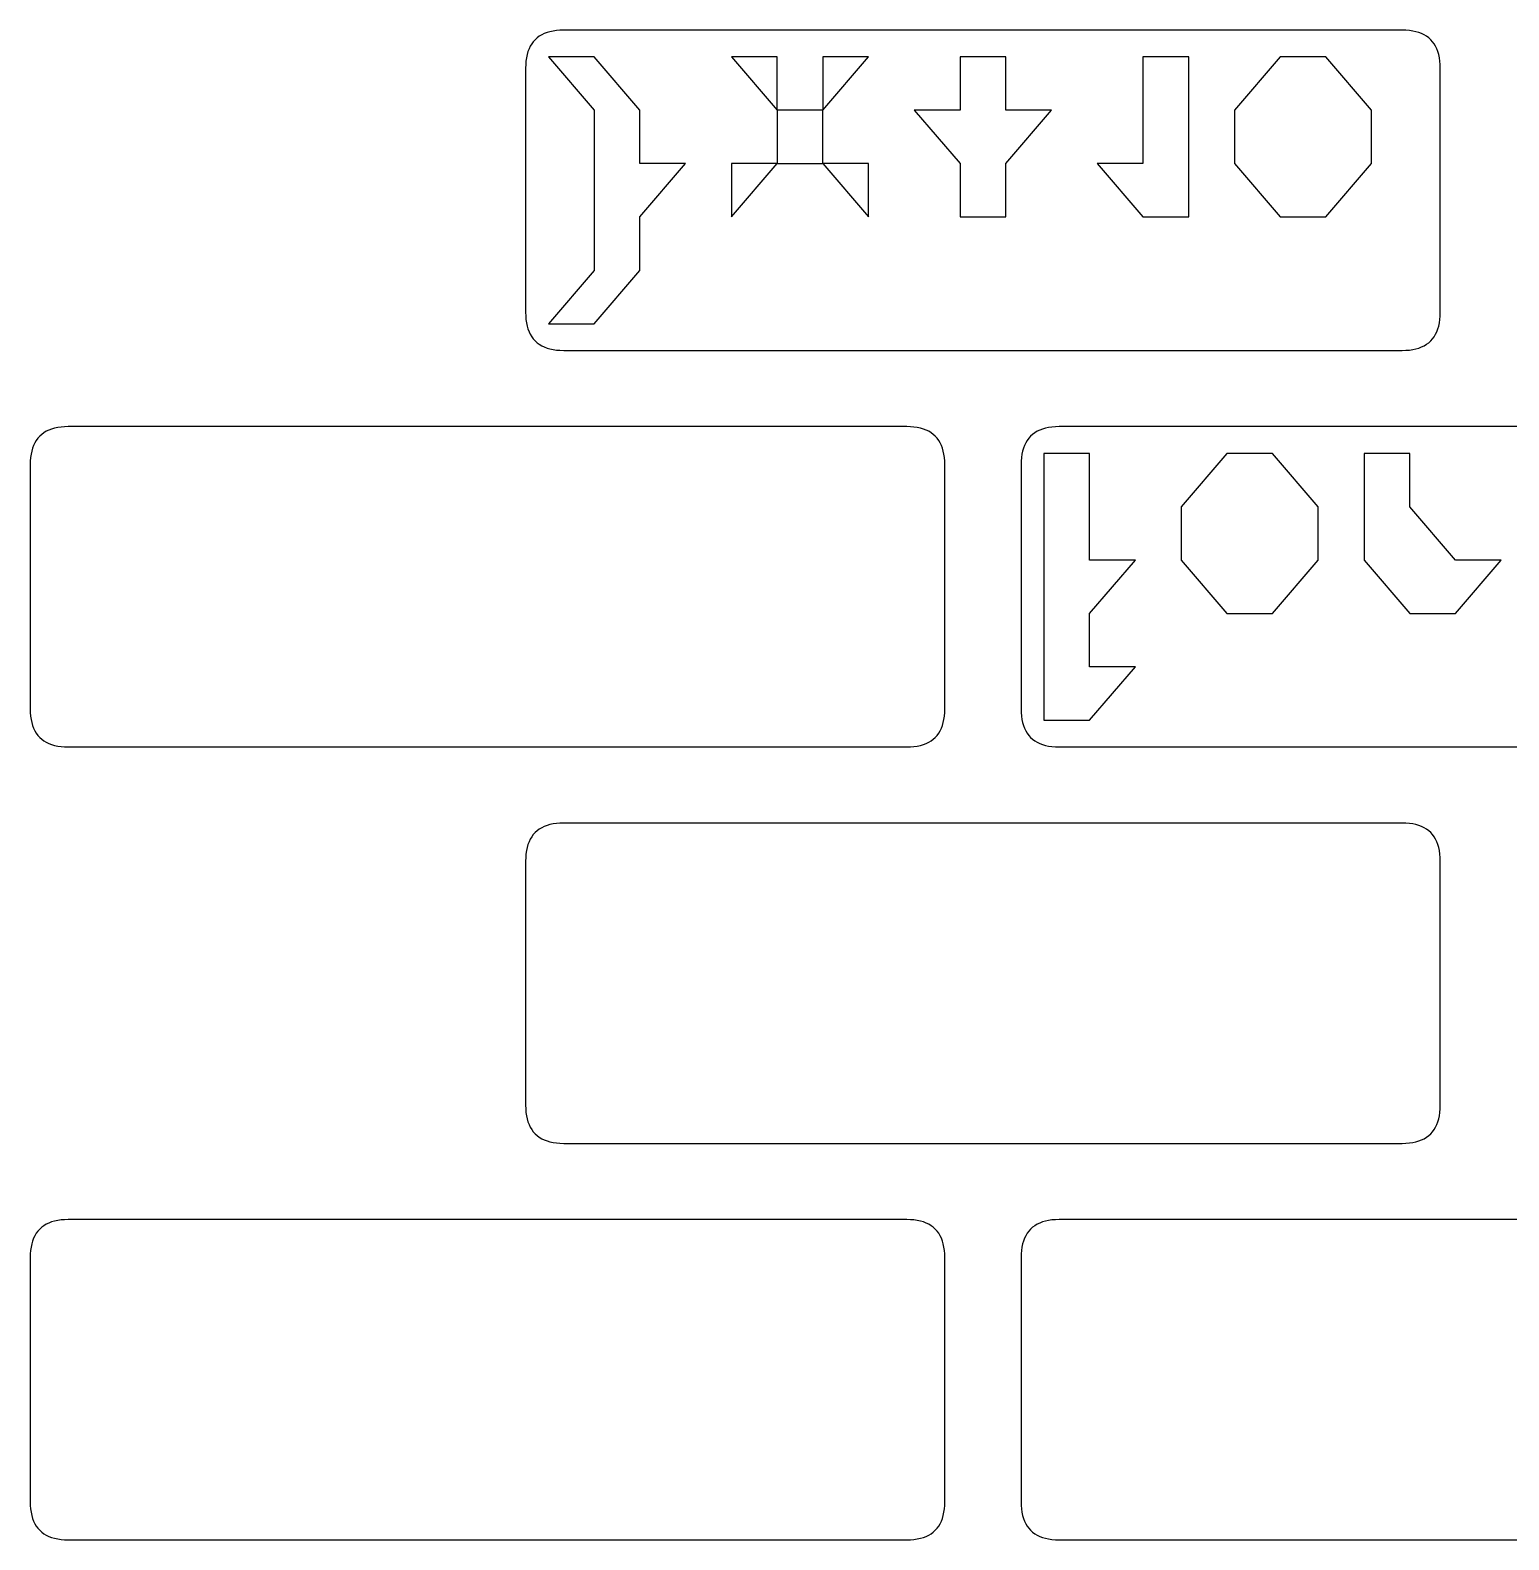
# Model space of a CAD drawing. Header units: metres. Extents: x 10 to 780, y 10 to 780.
# Drawn here: x 10 to 204, y 10 to 208 of the extents above; entities that cross this region are included whole.
import ezdxf

# ---------------------------------------------------------------- set-up
doc = ezdxf.new("R2010")
doc.units = ezdxf.units.M

msp = doc.modelspace()

# ---------------------------------------------------------------- linework, layer by layer
for p, q in [((79.049995, 207.95), (78.612495, 207.8875)), ((79.049995, 207.95), (78.612495, 207.8875)), ((79.5125, 207.9875), (79.049995, 207.95)), ((79.5125, 207.9875), (79.049995, 207.95)), ((80, 208), (79.5125, 207.9875)), ((80, 208), (79.5125, 207.9875)), ((190.00003, 208.00012), (80, 208)), ((190.00003, 208.00012), (80, 208)), ((190.48753, 207.98761), (190.00003, 208.00012)), ((190.48753, 207.98761), (190.00003, 208.00012)), ((190.95003, 207.9501), (190.48753, 207.98761)), ((190.95003, 207.9501), (190.48753, 207.98761)), ((191.38753, 207.88759), (190.95003, 207.9501)), ((191.38753, 207.88759), (190.95003, 207.9501)), ((75.8, 206.20001), (75.6125, 205.88751)), ((75.8, 206.20001), (75.6125, 205.88751)), ((76.012505, 206.4875), (75.8, 206.20001)), ((76.012505, 206.4875), (75.8, 206.20001)), ((76.25, 206.75), (76.012505, 206.4875)), ((76.25, 206.75), (76.012505, 206.4875)), ((76.5125, 206.9875), (76.25, 206.75)), ((76.5125, 206.9875), (76.25, 206.75)), ((76.799995, 207.2), (76.5125, 206.9875)), ((76.799995, 207.2), (76.5125, 206.9875)), ((77.112495, 207.3875), (76.799995, 207.2)), ((77.112495, 207.3875), (76.799995, 207.2)), ((77.45, 207.55), (77.112495, 207.3875)), ((77.45, 207.55), (77.112495, 207.3875)), ((77.8125, 207.6875), (77.45, 207.55)), ((77.8125, 207.6875), (77.45, 207.55)), ((78.2, 207.8), (77.8125, 207.6875)), ((78.2, 207.8), (77.8125, 207.6875)), ((78.612495, 207.8875), (78.2, 207.8)), ((78.612495, 207.8875), (78.2, 207.8)), ((191.80002, 207.80008), (191.38753, 207.88759)), ((191.80002, 207.80008), (191.38753, 207.88759)), ((192.18752, 207.68758), (191.80002, 207.80008)), ((192.18752, 207.68758), (191.80002, 207.80008)), ((192.55002, 207.55006), (192.18752, 207.68758)), ((192.55002, 207.55006), (192.18752, 207.68758)), ((192.88751, 207.38756), (192.55002, 207.55006)), ((192.88751, 207.38756), (192.55002, 207.55006)), ((193.20001, 207.20006), (192.88751, 207.38756)), ((193.20001, 207.20006), (192.88751, 207.38756)), ((193.4875, 206.98755), (193.20001, 207.20006)), ((193.4875, 206.98755), (193.20001, 207.20006)), ((193.75, 206.75005), (193.4875, 206.98755)), ((193.75, 206.75005), (193.4875, 206.98755)), ((193.9875, 206.48753), (193.75, 206.75005)), ((193.9875, 206.48753), (193.75, 206.75005)), ((194.2, 206.20003), (193.9875, 206.48753)), ((194.2, 206.20003), (193.9875, 206.48753)), ((194.3875, 205.88753), (194.2, 206.20003)), ((194.3875, 205.88753), (194.2, 206.20003)), ((75.05001, 203.95003), (75.01251, 203.48753)), ((75.05001, 203.95003), (75.01251, 203.48753)), ((75.11251, 204.38753), (75.05001, 203.95003)), ((75.11251, 204.38753), (75.05001, 203.95003)), ((75.20001, 204.80002), (75.11251, 204.38753)), ((75.20001, 204.80002), (75.11251, 204.38753)), ((75.31251, 205.18752), (75.20001, 204.80002)), ((75.31251, 205.18752), (75.20001, 204.80002)), ((75.450005, 205.55002), (75.31251, 205.18752)), ((75.450005, 205.55002), (75.31251, 205.18752)), ((75.6125, 205.88751), (75.450005, 205.55002)), ((75.6125, 205.88751), (75.450005, 205.55002)), ((84, 204.5), (78, 204.5)), ((78, 204.5), (84, 197.5)), ((90, 197.5), (84, 204.5)), ((108, 204.5), (102, 204.5)), ((102, 204.5), (108, 197.5)), ((108, 197.5), (108, 204.5)), ((114, 197.5), (120, 204.5)), ((120, 204.5), (114, 204.5)), ((114, 204.5), (114, 197.5)), ((138, 204.5), (132, 204.5)), ((132, 204.5), (132, 197.5)), ((138, 197.5), (138, 204.5)), ((162, 204.5), (156, 204.5)), ((156, 204.5), (156, 190.5)), ((162, 183.5), (162, 204.5)), ((174, 204.5), (168, 197.5)), ((180, 204.5), (174, 204.5)), ((186, 197.5), (180, 204.5)), ((194.55, 205.55002), (194.3875, 205.88753)), ((194.55, 205.55002), (194.3875, 205.88753)), ((194.6875, 205.18752), (194.55, 205.55002)), ((194.6875, 205.18752), (194.55, 205.55002)), ((194.8, 204.80002), (194.6875, 205.18752)), ((194.8, 204.80002), (194.6875, 205.18752)), ((194.8875, 204.38751), (194.8, 204.80002)), ((194.8875, 204.38751), (194.8, 204.80002)), ((194.95, 203.95001), (194.8875, 204.38751)), ((194.95, 203.95001), (194.8875, 204.38751)), ((194.9875, 203.4875), (194.95, 203.95001)), ((194.9875, 203.4875), (194.95, 203.95001)), ((75.000015, 203.00005), (75, 171)), ((75.000015, 203.00005), (75, 171)), ((75.01251, 203.48753), (75.000015, 203.00005)), ((75.01251, 203.48753), (75.000015, 203.00005)), ((195, 203), (194.9875, 203.4875)), ((195, 203), (194.9875, 203.4875)), ((195.0001, 171.00006), (195, 203)), ((195.0001, 171.00006), (195, 203)), ((84, 197.5), (84, 176.5)), ((90, 190.5), (90, 197.5)), ((114, 197.5), (108, 197.5)), ((108, 197.5), (108, 190.5)), ((114, 190.5), (114, 197.5)), ((132, 197.5), (126, 197.5)), ((126, 197.5), (132, 190.5)), ((138, 190.5), (144, 197.5)), ((144, 197.5), (138, 197.5)), ((168, 197.5), (168, 190.5)), ((186, 190.5), (186, 197.5)), ((90, 183.5), (96, 190.5)), ((96, 190.5), (90, 190.5)), ((102, 183.5), (108, 190.5)), ((108, 190.5), (102, 190.5)), ((102, 190.5), (102, 183.5)), ((108, 190.5), (114, 190.5)), ((114, 190.5), (120, 183.5)), ((120, 190.5), (114, 190.5)), ((120, 183.5), (120, 190.5)), ((132, 190.5), (132, 183.5)), ((138, 183.5), (138, 190.5)), ((156, 190.5), (150, 190.5)), ((150, 190.5), (156, 183.5)), ((168, 190.5), (174, 183.5)), ((180, 183.5), (186, 190.5)), ((90, 176.5), (90, 183.5)), ((132, 183.5), (138, 183.5)), ((156, 183.5), (162, 183.5)), ((174, 183.5), (180, 183.5)), ((84, 176.5), (78, 169.5)), ((84, 169.5), (90, 176.5)), ((75, 171), (75.0125, 170.5125)), ((75, 171), (75.0125, 170.5125)), ((75.0125, 170.5125), (75.049995, 170.05)), ((75.0125, 170.5125), (75.049995, 170.05)), ((194.95009, 170.05005), (194.9876, 170.51256)), ((194.95009, 170.05005), (194.9876, 170.51256)), ((194.9876, 170.51256), (195.0001, 171.00006)), ((194.9876, 170.51256), (195.0001, 171.00006)), ((75.049995, 170.05), (75.112495, 169.6125)), ((75.049995, 170.05), (75.112495, 169.6125)), ((75.112495, 169.6125), (75.2, 169.20001)), ((75.112495, 169.6125), (75.2, 169.20001)), ((75.2, 169.20001), (75.3125, 168.81252)), ((75.2, 169.20001), (75.3125, 168.81252)), ((75.3125, 168.81252), (75.45, 168.45001)), ((75.3125, 168.81252), (75.45, 168.45001)), ((75.45, 168.45001), (75.612495, 168.11252)), ((75.45, 168.45001), (75.612495, 168.11252)), ((78, 169.5), (84, 169.5)), ((194.38754, 168.11253), (194.55005, 168.45004)), ((194.38754, 168.11253), (194.55005, 168.45004)), ((194.55005, 168.45004), (194.68756, 168.81255)), ((194.55005, 168.45004), (194.68756, 168.81255)), ((194.68756, 168.81255), (194.80006, 169.20004)), ((194.68756, 168.81255), (194.80006, 169.20004)), ((194.80006, 169.20004), (194.88757, 169.61255)), ((194.80006, 169.20004), (194.88757, 169.61255)), ((194.88757, 169.61255), (194.95009, 170.05005)), ((194.88757, 169.61255), (194.95009, 170.05005)), ((75.612495, 168.11252), (75.799995, 167.80002)), ((75.612495, 168.11252), (75.799995, 167.80002)), ((75.799995, 167.80002), (76.0125, 167.51253)), ((75.799995, 167.80002), (76.0125, 167.51253)), ((76.0125, 167.51253), (76.25, 167.25003)), ((76.0125, 167.51253), (76.25, 167.25003)), ((76.25, 167.25003), (76.512505, 167.01254)), ((76.25, 167.25003), (76.512505, 167.01254)), ((76.512505, 167.01254), (76.8, 166.80005)), ((76.512505, 167.01254), (76.8, 166.80005)), ((76.8, 166.80005), (77.1125, 166.61255)), ((76.8, 166.80005), (77.1125, 166.61255)), ((77.1125, 166.61255), (77.450005, 166.45006)), ((77.1125, 166.61255), (77.450005, 166.45006)), ((77.450005, 166.45006), (77.81251, 166.31256)), ((77.450005, 166.45006), (77.81251, 166.31256)), ((192.1875, 166.31252), (192.55, 166.45001)), ((192.1875, 166.31252), (192.55, 166.45001)), ((192.55, 166.45001), (192.88751, 166.61252)), ((192.55, 166.45001), (192.88751, 166.61252)), ((192.88751, 166.61252), (193.20001, 166.80002)), ((192.88751, 166.61252), (193.20001, 166.80002)), ((193.20001, 166.80002), (193.48752, 167.01253)), ((193.20001, 166.80002), (193.48752, 167.01253)), ((193.48752, 167.01253), (193.75003, 167.25003)), ((193.48752, 167.01253), (193.75003, 167.25003)), ((193.75003, 167.25003), (193.98753, 167.51253)), ((193.75003, 167.25003), (193.98753, 167.51253)), ((193.98753, 167.51253), (194.20004, 167.80003)), ((193.98753, 167.51253), (194.20004, 167.80003)), ((194.20004, 167.80003), (194.38754, 168.11253)), ((194.20004, 167.80003), (194.38754, 168.11253)), ((77.81251, 166.31256), (78.20001, 166.20007)), ((77.81251, 166.31256), (78.20001, 166.20007)), ((78.20001, 166.20007), (78.61251, 166.11258)), ((78.20001, 166.20007), (78.61251, 166.11258)), ((78.61251, 166.11258), (79.05001, 166.05008)), ((78.61251, 166.11258), (79.05001, 166.05008)), ((79.05001, 166.05008), (79.51251, 166.01259)), ((79.05001, 166.05008), (79.51251, 166.01259)), ((79.51251, 166.01259), (80.000015, 166.00009)), ((79.51251, 166.01259), (80.000015, 166.00009)), ((80.000015, 166.00009), (190, 166)), ((80.000015, 166.00009), (190, 166)), ((190, 166), (190.4875, 166.0125)), ((190, 166), (190.4875, 166.0125)), ((190.4875, 166.0125), (190.95, 166.05)), ((190.4875, 166.0125), (190.95, 166.05)), ((190.95, 166.05), (191.3875, 166.1125)), ((190.95, 166.05), (191.3875, 166.1125)), ((191.3875, 166.1125), (191.8, 166.20001)), ((191.3875, 166.1125), (191.8, 166.20001)), ((191.8, 166.20001), (192.1875, 166.31252)), ((191.8, 166.20001), (192.1875, 166.31252)), ((11.012502, 154.48752), (10.800002, 154.20003)), ((11.250002, 154.75002), (11.012502, 154.48752)), ((11.512502, 154.98752), (11.250002, 154.75002)), ((11.800001, 155.20001), (11.512502, 154.98752)), ((12.112501, 155.38751), (11.800001, 155.20001)), ((12.450001, 155.55), (12.112501, 155.38751)), ((12.812501, 155.6875), (12.450001, 155.55)), ((13.200001, 155.8), (12.812501, 155.6875)), ((13.6125, 155.8875), (13.200001, 155.8)), ((14.05, 155.95), (13.6125, 155.8875)), ((14.5125, 155.9875), (14.05, 155.95)), ((15, 156), (14.5125, 155.9875)), ((125.000046, 156), (15, 156)), ((125.48754, 155.9875), (125.000046, 156)), ((125.950035, 155.95), (125.48754, 155.9875)), ((126.38753, 155.8875), (125.950035, 155.95)), ((126.800026, 155.8), (126.38753, 155.8875)), ((127.18752, 155.6875), (126.800026, 155.8)), ((127.55002, 155.55), (127.18752, 155.6875)), ((127.88751, 155.3875), (127.55002, 155.55)), ((128.20001, 155.2), (127.88751, 155.3875)), ((128.4875, 154.9875), (128.20001, 155.2)), ((128.75, 154.75), (128.4875, 154.9875)), ((128.9875, 154.4875), (128.75, 154.75)), ((129.2, 154.2), (128.9875, 154.4875)), ((141.01253, 154.48752), (140.80003, 154.20003)), ((141.01253, 154.48752), (140.80003, 154.20003)), ((141.25003, 154.75002), (141.01253, 154.48752)), ((141.25003, 154.75002), (141.01253, 154.48752)), ((141.51253, 154.98752), (141.25003, 154.75002)), ((141.51253, 154.98752), (141.25003, 154.75002)), ((141.80002, 155.20001), (141.51253, 154.98752)), ((141.80002, 155.20001), (141.51253, 154.98752)), ((142.11252, 155.38751), (141.80002, 155.20001)), ((142.11252, 155.38751), (141.80002, 155.20001)), ((142.45001, 155.55), (142.11252, 155.38751)), ((142.45001, 155.55), (142.11252, 155.38751)), ((142.81252, 155.6875), (142.45001, 155.55)), ((142.81252, 155.6875), (142.45001, 155.55)), ((143.20001, 155.8), (142.81252, 155.6875)), ((143.20001, 155.8), (142.81252, 155.6875)), ((143.6125, 155.8875), (143.20001, 155.8)), ((143.6125, 155.8875), (143.20001, 155.8)), ((144.05, 155.95), (143.6125, 155.8875)), ((144.05, 155.95), (143.6125, 155.8875)), ((144.5125, 155.9875), (144.05, 155.95)), ((144.5125, 155.9875), (144.05, 155.95)), ((145, 156), (144.5125, 155.9875)), ((145, 156), (144.5125, 155.9875)), ((255.00005, 156), (145, 156)), ((255.00005, 156), (145, 156)), ((10.200004, 152.80003), (10.112504, 152.38754)), ((10.312503, 153.18753), (10.200004, 152.80003)), ((10.450003, 153.55003), (10.312503, 153.18753)), ((10.612502, 153.88753), (10.450003, 153.55003)), ((10.800002, 154.20003), (10.612502, 153.88753)), ((129.3875, 153.8875), (129.2, 154.2)), ((129.55, 153.55), (129.3875, 153.8875)), ((129.6875, 153.1875), (129.55, 153.55)), ((129.8, 152.8), (129.6875, 153.1875)), ((129.8875, 152.3875), (129.8, 152.8)), ((140.20004, 152.80003), (140.11255, 152.38754)), ((140.20004, 152.80003), (140.11255, 152.38754)), ((140.31255, 153.18753), (140.20004, 152.80003)), ((140.31255, 153.18753), (140.20004, 152.80003)), ((140.45004, 153.55003), (140.31255, 153.18753)), ((140.45004, 153.55003), (140.31255, 153.18753)), ((140.61253, 153.88753), (140.45004, 153.55003)), ((140.61253, 153.88753), (140.45004, 153.55003)), ((140.80003, 154.20003), (140.61253, 153.88753)), ((140.80003, 154.20003), (140.61253, 153.88753)), ((149, 152.5), (143, 152.5)), ((143, 152.5), (143, 117.5)), ((149, 138.5), (149, 152.5)), ((167, 152.5), (161, 145.5)), ((173, 152.5), (167, 152.5)), ((179, 145.5), (173, 152.5)), ((191, 152.5), (185, 152.5)), ((185, 152.5), (185, 138.5)), ((191, 145.5), (191, 152.5)), ((10.000005, 151.00005), (10, 119)), ((10.012505, 151.48755), (10.000005, 151.00005)), ((10.050004, 151.95004), (10.012505, 151.48755)), ((10.112504, 152.38754), (10.050004, 151.95004)), ((129.95, 151.95), (129.8875, 152.3875)), ((129.9875, 151.4875), (129.95, 151.95)), ((130, 151), (129.9875, 151.4875)), ((130.00005, 119.000015), (130, 151)), ((140.00006, 151.00005), (140, 119)), ((140.00006, 151.00005), (140, 119)), ((140.01256, 151.48755), (140.00006, 151.00005)), ((140.01256, 151.48755), (140.00006, 151.00005)), ((140.05005, 151.95004), (140.01256, 151.48755)), ((140.05005, 151.95004), (140.01256, 151.48755)), ((140.11255, 152.38754), (140.05005, 151.95004)), ((140.11255, 152.38754), (140.05005, 151.95004)), ((161, 145.5), (161, 138.5)), ((179, 138.5), (179, 145.5)), ((197, 138.5), (191, 145.5)), ((149, 131.5), (155, 138.5)), ((155, 138.5), (149, 138.5)), ((161, 138.5), (167, 131.5)), ((173, 131.5), (179, 138.5)), ((185, 138.5), (191, 131.5)), ((197, 131.5), (203, 138.5)), ((203, 138.5), (197, 138.5)), ((149, 124.5), (149, 131.5)), ((167, 131.5), (173, 131.5)), ((191, 131.5), (197, 131.5)), ((149, 117.5), (155, 124.5)), ((155, 124.5), (149, 124.5)), ((10, 119), (10.0125, 118.5125)), ((129.98755, 118.51251), (130.00005, 119.000015)), ((140, 119), (140.0125, 118.5125)), ((140, 119), (140.0125, 118.5125)), ((10.0125, 118.5125), (10.05, 118.049995)), ((10.05, 118.049995), (10.1125, 117.612495)), ((10.1125, 117.612495), (10.200001, 117.2)), ((10.200001, 117.2), (10.312501, 116.8125)), ((129.68753, 116.81251), (129.80003, 117.20001)), ((129.80003, 117.20001), (129.88754, 117.61251)), ((129.88754, 117.61251), (129.95004, 118.05001)), ((129.95004, 118.05001), (129.98755, 118.51251)), ((140.0125, 118.5125), (140.05, 118.049995)), ((140.0125, 118.5125), (140.05, 118.049995)), ((140.05, 118.049995), (140.1125, 117.612495)), ((140.05, 118.049995), (140.1125, 117.612495)), ((140.1125, 117.612495), (140.20001, 117.2)), ((140.1125, 117.612495), (140.20001, 117.2)), ((140.20001, 117.2), (140.31252, 116.8125)), ((140.20001, 117.2), (140.31252, 116.8125)), ((143, 117.5), (149, 117.5)), ((10.312501, 116.8125), (10.450001, 116.450005)), ((10.450001, 116.450005), (10.612501, 116.1125)), ((10.612501, 116.1125), (10.800001, 115.8)), ((10.800001, 115.8), (11.012502, 115.512505)), ((11.012502, 115.512505), (11.250002, 115.25001)), ((11.250002, 115.25001), (11.512503, 115.01251)), ((11.512503, 115.01251), (11.800003, 114.80002)), ((128.20001, 114.799995), (128.48752, 115.0125)), ((128.48752, 115.0125), (128.75002, 115.25)), ((128.75002, 115.25), (128.98752, 115.512505)), ((128.98752, 115.512505), (129.20003, 115.8)), ((129.20003, 115.8), (129.38753, 116.1125)), ((129.38753, 116.1125), (129.55003, 116.450005)), ((129.55003, 116.450005), (129.68753, 116.81251)), ((140.31252, 116.8125), (140.45001, 116.450005)), ((140.31252, 116.8125), (140.45001, 116.450005)), ((140.45001, 116.450005), (140.61252, 116.1125)), ((140.45001, 116.450005), (140.61252, 116.1125)), ((140.61252, 116.1125), (140.80002, 115.8)), ((140.61252, 116.1125), (140.80002, 115.8)), ((140.80002, 115.8), (141.01253, 115.512505)), ((140.80002, 115.8), (141.01253, 115.512505)), ((141.01253, 115.512505), (141.25003, 115.25001)), ((141.01253, 115.512505), (141.25003, 115.25001)), ((141.25003, 115.25001), (141.51253, 115.01251)), ((141.25003, 115.25001), (141.51253, 115.01251)), ((141.51253, 115.01251), (141.80003, 114.80002)), ((141.51253, 115.01251), (141.80003, 114.80002)), ((11.800003, 114.80002), (12.112503, 114.61252)), ((12.112503, 114.61252), (12.450004, 114.45002)), ((12.450004, 114.45002), (12.812504, 114.31252)), ((12.812504, 114.31252), (13.200005, 114.20003)), ((13.200005, 114.20003), (13.612505, 114.11253)), ((13.612505, 114.11253), (14.050005, 114.05003)), ((14.050005, 114.05003), (14.512506, 114.012535)), ((14.512506, 114.012535), (15.000006, 114.00004)), ((15.000006, 114.00004), (125, 114)), ((125, 114), (125.4875, 114.0125)), ((125.4875, 114.0125), (125.950005, 114.049995)), ((125.950005, 114.049995), (126.387505, 114.112495)), ((126.387505, 114.112495), (126.8, 114.2)), ((126.8, 114.2), (127.18751, 114.3125)), ((127.18751, 114.3125), (127.55001, 114.45)), ((127.55001, 114.45), (127.88751, 114.612495)), ((127.88751, 114.612495), (128.20001, 114.799995)), ((141.80003, 114.80002), (142.11253, 114.61252)), ((141.80003, 114.80002), (142.11253, 114.61252)), ((142.11253, 114.61252), (142.45004, 114.45002)), ((142.11253, 114.61252), (142.45004, 114.45002)), ((142.45004, 114.45002), (142.81255, 114.31252)), ((142.45004, 114.45002), (142.81255, 114.31252)), ((142.81255, 114.31252), (143.20006, 114.20003)), ((142.81255, 114.31252), (143.20006, 114.20003)), ((143.20006, 114.20003), (143.61256, 114.11253)), ((143.20006, 114.20003), (143.61256, 114.11253)), ((143.61256, 114.11253), (144.05006, 114.05003)), ((143.61256, 114.11253), (144.05006, 114.05003)), ((144.05006, 114.05003), (144.51257, 114.012535)), ((144.05006, 114.05003), (144.51257, 114.012535)), ((144.51257, 114.012535), (145.00008, 114.00004)), ((144.51257, 114.012535), (145.00008, 114.00004)), ((145.00008, 114.00004), (255, 114)), ((145.00008, 114.00004), (255, 114)), ((76.5125, 102.9875), (76.25, 102.75)), ((76.799995, 103.200005), (76.5125, 102.9875)), ((77.112495, 103.387505), (76.799995, 103.200005)), ((77.45, 103.55), (77.112495, 103.387505)), ((77.8125, 103.6875), (77.45, 103.55)), ((78.2, 103.8), (77.8125, 103.6875)), ((78.612495, 103.887505), (78.2, 103.8)), ((79.049995, 103.950005), (78.612495, 103.887505)), ((79.5125, 103.9875), (79.049995, 103.950005)), ((80, 104), (79.5125, 103.9875)), ((190.00003, 104.00008), (80, 104)), ((190.48753, 103.98757), (190.00003, 104.00008)), ((190.95003, 103.950066), (190.48753, 103.98757)), ((191.38753, 103.88756), (190.95003, 103.950066)), ((191.80002, 103.80005), (191.38753, 103.88756)), ((192.18752, 103.687546), (191.80002, 103.80005)), ((192.55002, 103.55004), (192.18752, 103.687546)), ((192.88751, 103.387535), (192.55002, 103.55004)), ((193.20001, 103.20003), (192.88751, 103.387535)), ((193.4875, 102.987526), (193.20001, 103.20003)), ((193.75, 102.75002), (193.4875, 102.987526)), ((75.31251, 101.1875), (75.20001, 100.8)), ((75.450005, 101.55), (75.31251, 101.1875)), ((75.6125, 101.887505), (75.450005, 101.55)), ((75.8, 102.200005), (75.6125, 101.887505)), ((76.012505, 102.4875), (75.8, 102.200005)), ((76.25, 102.75), (76.012505, 102.4875)), ((193.9875, 102.48752), (193.75, 102.75002)), ((194.2, 102.20001), (193.9875, 102.48752)), ((194.3875, 101.88751), (194.2, 102.20001)), ((194.55, 101.55001), (194.3875, 101.88751)), ((194.6875, 101.18751), (194.55, 101.55001)), ((194.8, 100.8), (194.6875, 101.18751)), ((75.01251, 99.4875), (75.000015, 99)), ((75.05001, 99.950005), (75.01251, 99.4875)), ((75.11251, 100.387505), (75.05001, 99.950005)), ((75.20001, 100.8), (75.11251, 100.387505)), ((194.8875, 100.387505), (194.8, 100.8)), ((194.95, 99.950005), (194.8875, 100.387505)), ((194.9875, 99.4875), (194.95, 99.950005)), ((195, 99), (194.9875, 99.4875)), ((75.000015, 99), (75, 67)), ((195.0001, 67.000015), (195, 99)), ((75, 67), (75.0125, 66.5125)), ((75.0125, 66.5125), (75.049995, 66.049995)), ((75.049995, 66.049995), (75.112495, 65.612495)), ((75.112495, 65.612495), (75.2, 65.2)), ((194.80006, 65.20001), (194.88757, 65.61251)), ((194.88757, 65.61251), (194.95009, 66.05001)), ((194.95009, 66.05001), (194.9876, 66.51251)), ((194.9876, 66.51251), (195.0001, 67.000015)), ((75.2, 65.2), (75.3125, 64.8125)), ((75.3125, 64.8125), (75.45, 64.450005)), ((75.45, 64.450005), (75.612495, 64.1125)), ((75.612495, 64.1125), (75.799995, 63.800003)), ((75.799995, 63.800003), (76.0125, 63.512505)), ((76.0125, 63.512505), (76.25, 63.250008)), ((193.75003, 63.250004), (193.98753, 63.512505)), ((193.98753, 63.512505), (194.20004, 63.800007)), ((194.20004, 63.800007), (194.38754, 64.11251)), ((194.38754, 64.11251), (194.55005, 64.45001)), ((194.55005, 64.45001), (194.68756, 64.812515)), ((194.68756, 64.812515), (194.80006, 65.20001)), ((76.25, 63.250008), (76.512505, 63.01251)), ((76.512505, 63.01251), (76.8, 62.80001)), ((76.8, 62.80001), (77.1125, 62.61251)), ((77.1125, 62.61251), (77.450005, 62.450012)), ((77.450005, 62.450012), (77.81251, 62.312515)), ((77.81251, 62.312515), (78.20001, 62.200016)), ((78.20001, 62.200016), (78.61251, 62.11252)), ((78.61251, 62.11252), (79.05001, 62.050022)), ((79.05001, 62.050022), (79.51251, 62.012524)), ((79.51251, 62.012524), (80.000015, 62.000027)), ((80.000015, 62.000027), (190, 62)), ((190, 62), (190.4875, 62.0125)), ((190.4875, 62.0125), (190.95, 62.05)), ((190.95, 62.05), (191.3875, 62.1125)), ((191.3875, 62.1125), (191.8, 62.2)), ((191.8, 62.2), (192.1875, 62.3125)), ((192.1875, 62.3125), (192.55, 62.45)), ((192.55, 62.45), (192.88751, 62.612503)), ((192.88751, 62.612503), (193.20001, 62.800003)), ((193.20001, 62.800003), (193.48752, 63.012505)), ((193.48752, 63.012505), (193.75003, 63.250004)), ((12.450001, 51.55), (12.112501, 51.3875)), ((12.812501, 51.6875), (12.450001, 51.55)), ((13.200001, 51.8), (12.812501, 51.6875)), ((13.6125, 51.8875), (13.200001, 51.8)), ((14.05, 51.95), (13.6125, 51.8875)), ((14.5125, 51.9875), (14.05, 51.95)), ((15, 52), (14.5125, 51.9875)), ((125.000046, 52.000015), (15, 52)), ((125.48754, 51.987514), (125.000046, 52.000015)), ((125.950035, 51.950012), (125.48754, 51.987514)), ((126.38753, 51.887512), (125.950035, 51.950012)), ((126.800026, 51.80001), (126.38753, 51.887512)), ((127.18752, 51.687508), (126.800026, 51.80001)), ((127.55002, 51.550007), (127.18752, 51.687508)), ((127.88751, 51.387505), (127.55002, 51.550007)), ((142.45001, 51.55), (142.11252, 51.3875)), ((142.81252, 51.6875), (142.45001, 51.55)), ((143.20001, 51.8), (142.81252, 51.6875)), ((143.6125, 51.8875), (143.20001, 51.8)), ((144.05, 51.95), (143.6125, 51.8875)), ((144.5125, 51.9875), (144.05, 51.95)), ((145, 52), (144.5125, 51.9875)), ((255.00005, 52.000015), (145, 52)), ((10.450003, 49.550003), (10.312503, 49.187504)), ((10.612502, 49.8875), (10.450003, 49.550003)), ((10.800002, 50.2), (10.612502, 49.8875)), ((11.012502, 50.4875), (10.800002, 50.2)), ((11.250002, 50.75), (11.012502, 50.4875)), ((11.512502, 50.9875), (11.250002, 50.75)), ((11.800001, 51.2), (11.512502, 50.9875)), ((12.112501, 51.3875), (11.800001, 51.2)), ((128.20001, 51.200005), (127.88751, 51.387505)), ((128.4875, 50.987503), (128.20001, 51.200005)), ((128.75, 50.750004), (128.4875, 50.987503)), ((128.9875, 50.487503), (128.75, 50.750004)), ((129.2, 50.2), (128.9875, 50.487503)), ((129.3875, 49.8875), (129.2, 50.2)), ((129.55, 49.55), (129.3875, 49.8875)), ((129.6875, 49.1875), (129.55, 49.55)), ((140.45004, 49.550003), (140.31255, 49.187504)), ((140.61253, 49.8875), (140.45004, 49.550003)), ((140.80003, 50.2), (140.61253, 49.8875)), ((141.01253, 50.4875), (140.80003, 50.2)), ((141.25003, 50.75), (141.01253, 50.4875)), ((141.51253, 50.9875), (141.25003, 50.75)), ((141.80002, 51.2), (141.51253, 50.9875)), ((142.11252, 51.3875), (141.80002, 51.2)), ((10.050004, 47.950005), (10.012505, 47.487507)), ((10.112504, 48.387505), (10.050004, 47.950005)), ((10.200004, 48.800003), (10.112504, 48.387505)), ((10.312503, 49.187504), (10.200004, 48.800003)), ((129.8, 48.8), (129.6875, 49.1875)), ((129.8875, 48.3875), (129.8, 48.8)), ((129.95, 47.95), (129.8875, 48.3875)), ((129.9875, 47.4875), (129.95, 47.95)), ((140.05005, 47.950005), (140.01256, 47.487507)), ((140.11255, 48.387505), (140.05005, 47.950005)), ((140.20004, 48.800003), (140.11255, 48.387505)), ((140.31255, 49.187504), (140.20004, 48.800003)), ((10.000005, 47.000008), (10, 15)), ((10.012505, 47.487507), (10.000005, 47.000008)), ((130, 47), (129.9875, 47.4875)), ((130.00005, 15.000006), (130, 47)), ((140.00006, 47.000008), (140, 15)), ((140.01256, 47.487507), (140.00006, 47.000008)), ((10, 15), (10.0125, 14.5125)), ((10.0125, 14.5125), (10.05, 14.05)), ((10.05, 14.05), (10.1125, 13.6125)), ((129.88754, 13.612505), (129.95004, 14.050005)), ((129.95004, 14.050005), (129.98755, 14.512506)), ((129.98755, 14.512506), (130.00005, 15.000006)), ((140, 15), (140.0125, 14.5125)), ((140.0125, 14.5125), (140.05, 14.05)), ((140.05, 14.05), (140.1125, 13.6125)), ((10.1125, 13.6125), (10.200001, 13.200001)), ((10.200001, 13.200001), (10.312501, 12.812501)), ((10.312501, 12.812501), (10.450001, 12.450001)), ((10.450001, 12.450001), (10.612501, 12.112501)), ((10.612501, 12.112501), (10.800001, 11.800001)), ((129.20003, 11.800003), (129.38753, 12.112503)), ((129.38753, 12.112503), (129.55003, 12.450004)), ((129.55003, 12.450004), (129.68753, 12.812504)), ((129.68753, 12.812504), (129.80003, 13.200005)), ((129.80003, 13.200005), (129.88754, 13.612505)), ((140.1125, 13.6125), (140.20001, 13.200001)), ((140.20001, 13.200001), (140.31252, 12.812501)), ((140.31252, 12.812501), (140.45001, 12.450001)), ((140.45001, 12.450001), (140.61252, 12.112501)), ((140.61252, 12.112501), (140.80002, 11.800001)), ((10.800001, 11.800001), (11.012502, 11.512502)), ((11.012502, 11.512502), (11.250002, 11.250002)), ((11.250002, 11.250002), (11.512503, 11.012502)), ((11.512503, 11.012502), (11.800003, 10.800002)), ((11.800003, 10.800002), (12.112503, 10.612502)), ((12.112503, 10.612502), (12.450004, 10.450003)), ((12.450004, 10.450003), (12.812504, 10.312503)), ((12.812504, 10.312503), (13.200005, 10.200004)), ((13.200005, 10.200004), (13.612505, 10.112504)), ((13.612505, 10.112504), (14.050005, 10.050004)), ((14.050005, 10.050004), (14.512506, 10.012505)), ((14.512506, 10.012505), (15.000006, 10.000005)), ((15.000006, 10.000005), (125, 10)), ((125, 10), (125.4875, 10.0125)), ((125.4875, 10.0125), (125.950005, 10.05)), ((125.950005, 10.05), (126.387505, 10.1125)), ((126.387505, 10.1125), (126.8, 10.200001)), ((126.8, 10.200001), (127.18751, 10.312501)), ((127.18751, 10.312501), (127.55001, 10.450001)), ((127.55001, 10.450001), (127.88751, 10.612501)), ((127.88751, 10.612501), (128.20001, 10.800001)), ((128.20001, 10.800001), (128.48752, 11.012502)), ((128.48752, 11.012502), (128.75002, 11.250002)), ((128.75002, 11.250002), (128.98752, 11.512503)), ((128.98752, 11.512503), (129.20003, 11.800003)), ((140.80002, 11.800001), (141.01253, 11.512502)), ((141.01253, 11.512502), (141.25003, 11.250002)), ((141.25003, 11.250002), (141.51253, 11.012502)), ((141.51253, 11.012502), (141.80003, 10.800002)), ((141.80003, 10.800002), (142.11253, 10.612502)), ((142.11253, 10.612502), (142.45004, 10.450003)), ((142.45004, 10.450003), (142.81255, 10.312503)), ((142.81255, 10.312503), (143.20006, 10.200004)), ((143.20006, 10.200004), (143.61256, 10.112504)), ((143.61256, 10.112504), (144.05006, 10.050004)), ((144.05006, 10.050004), (144.51257, 10.012505)), ((144.51257, 10.012505), (145.00008, 10.000005)), ((145.00008, 10.000005), (255, 10))]:
    msp.add_line(p, q)

doc.saveas('drawing.dxf')
